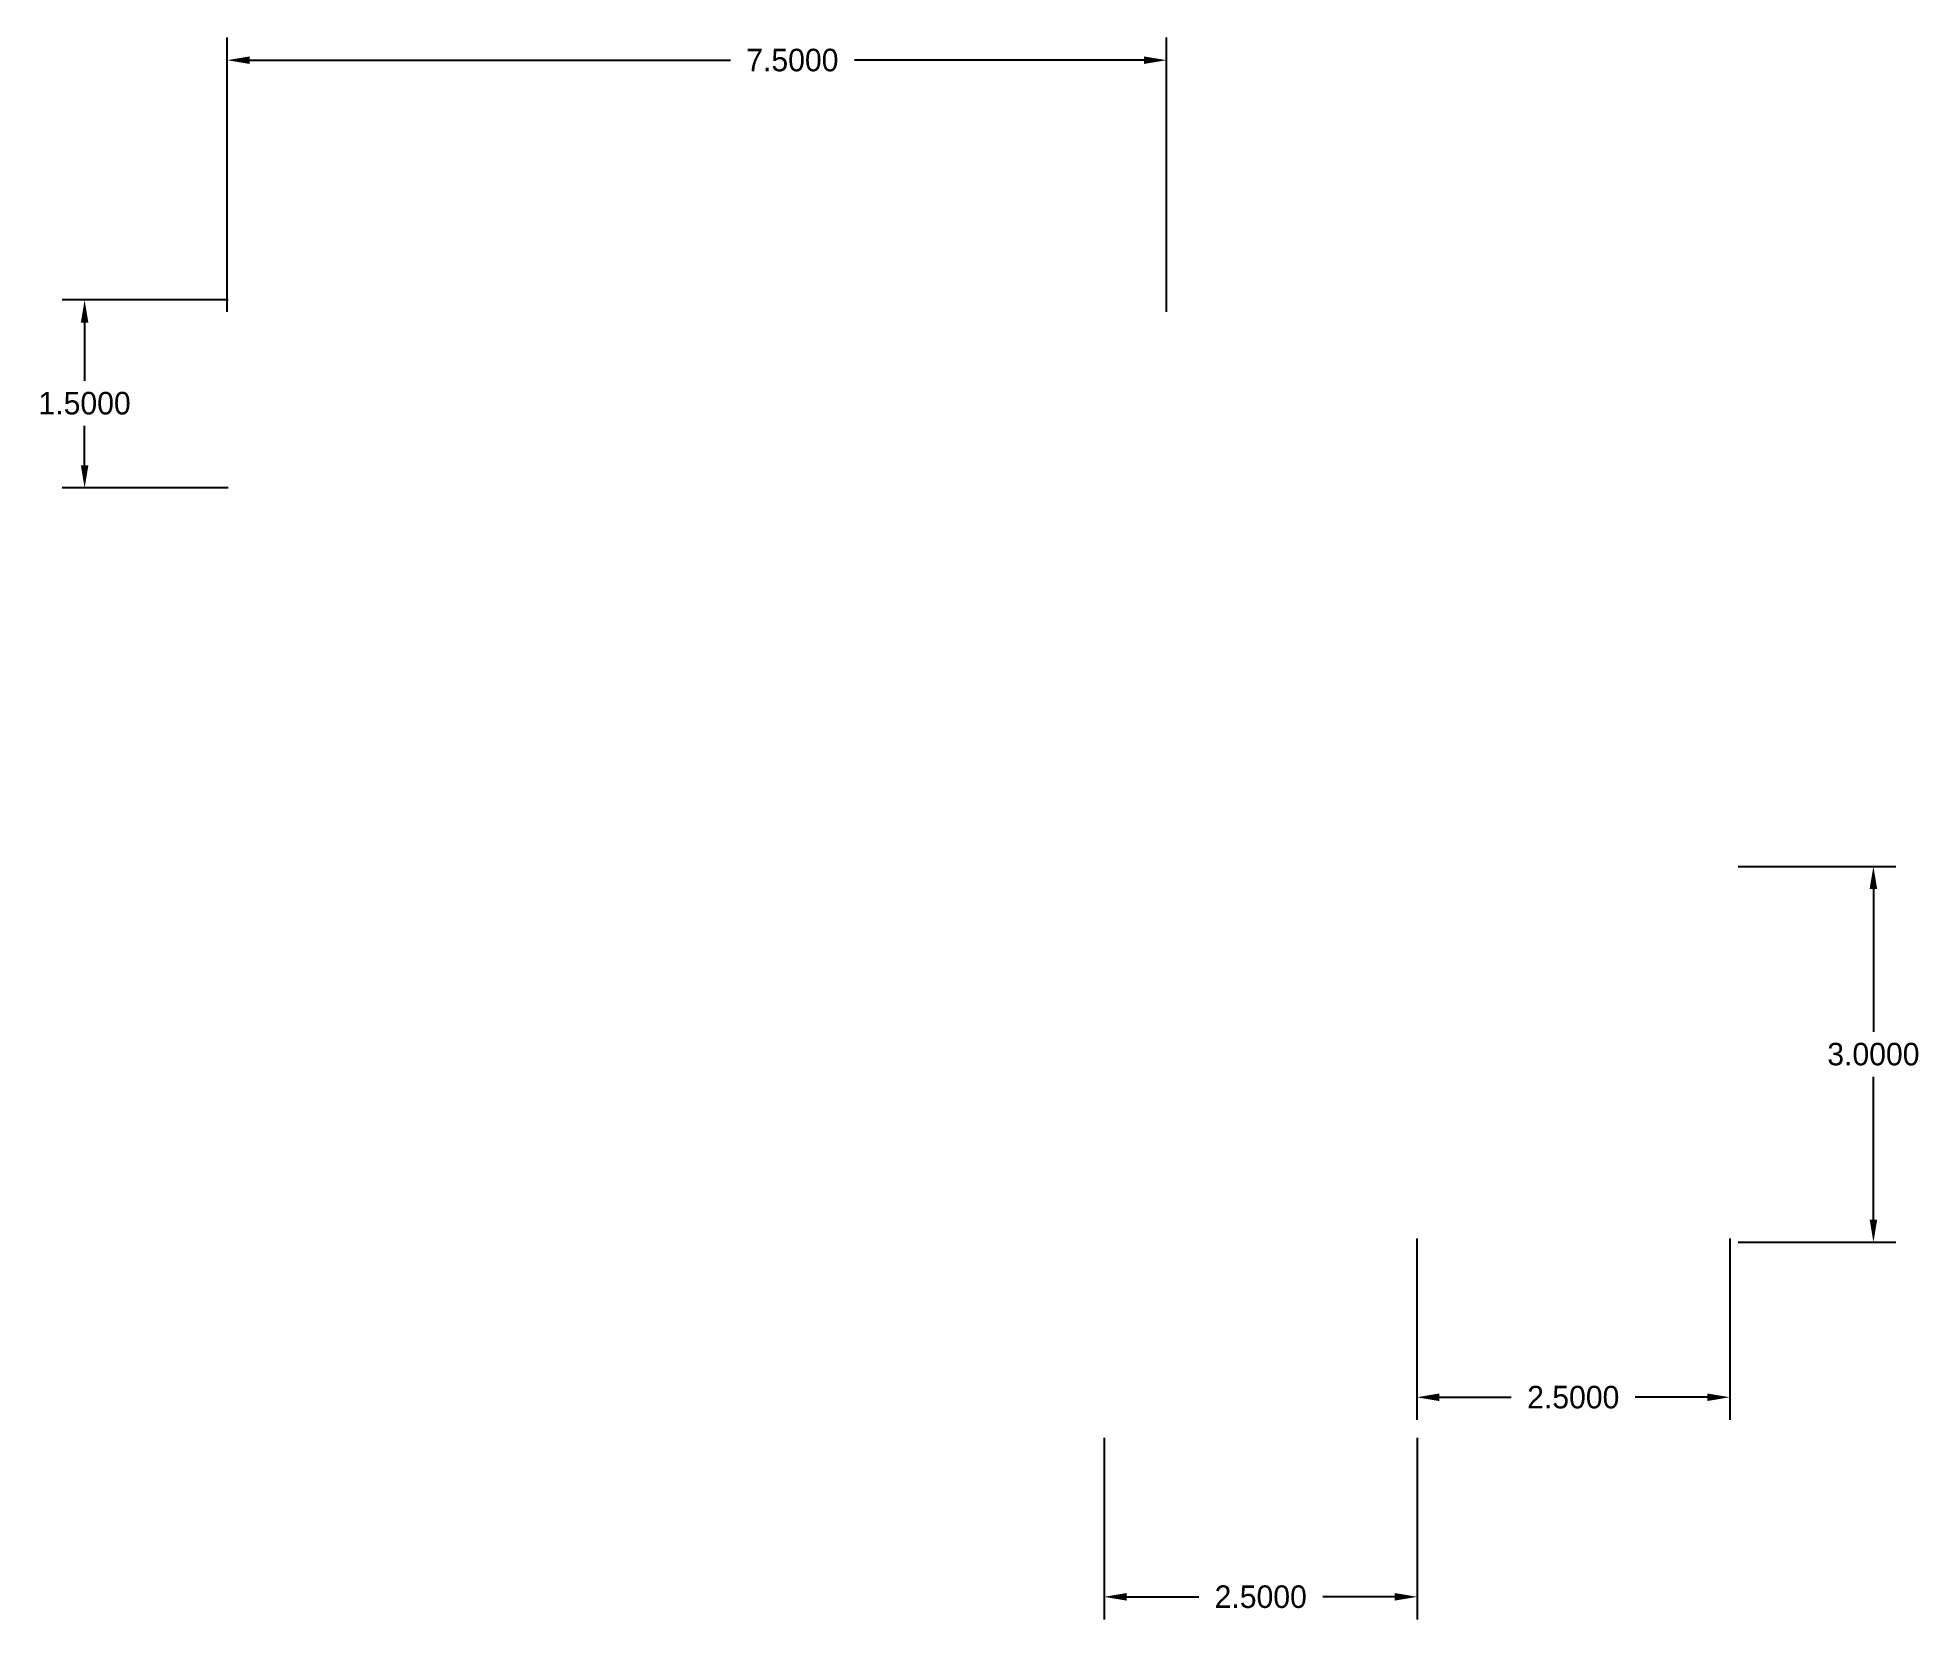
# Model space of a CAD drawing. Header units: inches. Extents: x -3 to 12, y 2 to 14.6.
import ezdxf

# ---------------------------------------------------------------- set-up
doc = ezdxf.new("R2010")
doc.units = ezdxf.units.IN
doc.header["$MEASUREMENT"] = 0
doc.layers.get('0').update_dxf_attribs({"true_color": 0xe7f0ff})
doc.dimstyles.get("Standard").update_dxf_attribs({"dimtxt": 0.18, "dimasz": 0.18, "dimexe": 0.18, "dimexo": 0.0625, "dimgap": 0.09, "dimtad": 0, "dimtih": 1, "dimtoh": 1, "dimdec": 4, "dimzin": 0, "dimdsep": 46, "dimtxsty": 'Standard', "dimcen": 0.09, "dimadec": 0, "dimazin": 0, "dimtfac": 1, "dimtdec": 4, "dimtofl": 0, "dimtmove": 0, "dimatfit": 3, "dimfxl": 1, "dimtolj": 1, "dimtzin": 0, "dimarcsym": 0})

# ---------------------------------------------------------------- blocks, each defined once
blk = doc.blocks.new('*D1')
at = {"color": 0, "lineweight": -2}
for p, q in [((-1.503, 12.425), (-1.503, 14.614)), ((5.997, 12.425), (5.997, 14.614)), ((-1.323, 14.434), (2.514, 14.434)), ((5.817, 14.434), (3.504, 14.434))]:
    blk.add_line(p, q, dxfattribs=at)
at = {"color": 0}
for points in [[(-1.323, 14.464), (-1.323, 14.404), (-1.503, 14.434)], [(5.817, 14.464), (5.817, 14.404), (5.997, 14.434)]]:
    blk.add_solid(points, dxfattribs=at)
at = {"layer": 'Defpoints', "color": 0}
for p in [(5.997, 14.434), (-1.503, 12.363), (5.997, 12.363)]:
    blk.add_point(p, dxfattribs=at)
at = {"color": 0, "insert": (3.009, 14.434), "char_height": 0.18, "attachment_point": 5}
blk.add_mtext('\\A1;7.5000', dxfattribs=at)
blk = doc.blocks.new('*D2')
at = {"color": 0, "lineweight": -2}
for p, q in [((-1.495, 12.52), (-2.821, 12.52)), ((-2.641, 12.34), (-2.641, 11.875)), ((-2.641, 11.2), (-2.641, 11.515)), ((-1.495, 11.02), (-2.821, 11.02))]:
    blk.add_line(p, q, dxfattribs=at)
at = {"color": 0}
for points in [[(-2.671, 12.34), (-2.611, 12.34), (-2.641, 12.52)], [(-2.671, 11.2), (-2.611, 11.2), (-2.641, 11.02)]]:
    blk.add_solid(points, dxfattribs=at)
at = {"layer": 'Defpoints', "color": 0}
for p in [(-2.641, 12.52), (-1.433, 12.52, 4.5), (-1.433, 11.02, 4.5)]:
    blk.add_point(p, dxfattribs=at)
at = {"color": 0, "insert": (-2.641, 11.695), "char_height": 0.18, "attachment_point": 5}
blk.add_mtext('\\A1;1.5000', dxfattribs=at)
blk = doc.blocks.new('*D3')
at = {"color": 0, "lineweight": -2}
for p, q in [((5.498, 3.436), (5.498, 1.988)), ((7.998, 3.436), (7.998, 1.988)), ((5.678, 2.168), (6.253, 2.168)), ((7.818, 2.168), (7.243, 2.168))]:
    blk.add_line(p, q, dxfattribs=at)
at = {"color": 0}
for points in [[(5.678, 2.198), (5.678, 2.138), (5.498, 2.168)], [(7.818, 2.198), (7.818, 2.138), (7.998, 2.168)]]:
    blk.add_solid(points, dxfattribs=at)
at = {"layer": 'Defpoints', "color": 0}
for p in [(5.498, 3.499), (7.998, 3.499), (7.998, 2.168)]:
    blk.add_point(p, dxfattribs=at)
at = {"color": 0, "insert": (6.748, 2.168), "char_height": 0.18, "attachment_point": 5}
blk.add_mtext('\\A1;2.5000', dxfattribs=at)
blk = doc.blocks.new('*D6')
at = {"color": 0, "lineweight": -2}
for p, q in [((7.993, 5.029), (7.993, 3.581)), ((10.493, 5.029), (10.493, 3.581)), ((8.173, 3.761), (8.748, 3.761)), ((10.313, 3.761), (9.738, 3.761))]:
    blk.add_line(p, q, dxfattribs=at)
at = {"color": 0}
for points in [[(8.173, 3.791), (8.173, 3.731), (7.993, 3.761)], [(10.313, 3.791), (10.313, 3.731), (10.493, 3.761)]]:
    blk.add_solid(points, dxfattribs=at)
at = {"layer": 'Defpoints', "color": 0}
for p in [(7.993, 5.091), (10.493, 5.091), (10.493, 3.761)]:
    blk.add_point(p, dxfattribs=at)
at = {"color": 0, "insert": (9.243, 3.761), "char_height": 0.18, "attachment_point": 5}
blk.add_mtext('\\A1;2.5000', dxfattribs=at)
blk = doc.blocks.new('*D7')
at = {"color": 0, "lineweight": -2}
for p, q in [((10.56, 7.999), (11.819, 7.999)), ((11.639, 7.819), (11.639, 6.679)), ((11.639, 5.179), (11.639, 6.319)), ((10.56, 4.999), (11.819, 4.999))]:
    blk.add_line(p, q, dxfattribs=at)
at = {"color": 0}
for points in [[(11.609, 7.819), (11.669, 7.819), (11.639, 7.999)], [(11.609, 5.179), (11.669, 5.179), (11.639, 4.999)]]:
    blk.add_solid(points, dxfattribs=at)
at = {"layer": 'Defpoints', "color": 0}
for p in [(10.498, 7.999), (10.498, 4.999), (11.639, 4.999)]:
    blk.add_point(p, dxfattribs=at)
at = {"color": 0, "insert": (11.639, 6.499), "char_height": 0.18, "attachment_point": 5}
blk.add_mtext('\\A1;3.0000', dxfattribs=at)

msp = doc.modelspace()

# ---------------------------------------------------------------- dimensions: what is measured, and where the dimension line sits
for base, p1, p2, angle, picture, middle in [((5.99671, 14.4339), (-1.50329, 12.36277), (5.99671, 12.36277), 0, '*D1', (3.00903, 14.4339)), ((-2.64098, 12.51966), (-1.43253, 11.01966, 4.5), (-1.43253, 12.51966, 4.5), 90, '*D2', (-2.64098, 11.69537))]:
    dim = msp.add_linear_dim(base=base, p1=p1, p2=p2, angle=angle, dimstyle='Standard')
    dim.commit()
    dim.dimension.update_dxf_attribs({"geometry": picture, "text_midpoint": middle, "dimtype": 161})
for p1, p2, distance, picture, middle in [((10.49781, 7.99889), (10.49781, 4.99889), 1.14109, '*D7', (11.6389, 6.49889)), ((7.99284, 5.09117), (10.49284, 5.09117), -1.33059, '*D6', (9.24284, 3.76059)), ((5.49781, 3.49889), (7.99781, 3.49889), -1.33059, '*D3', (6.74781, 2.1683))]:
    dim = msp.add_aligned_dim(p1=p1, p2=p2, distance=distance, dimstyle='Standard')
    dim.commit()
    dim.dimension.update_dxf_attribs({"geometry": picture, "text_midpoint": middle})

doc.saveas('drawing.dxf')
